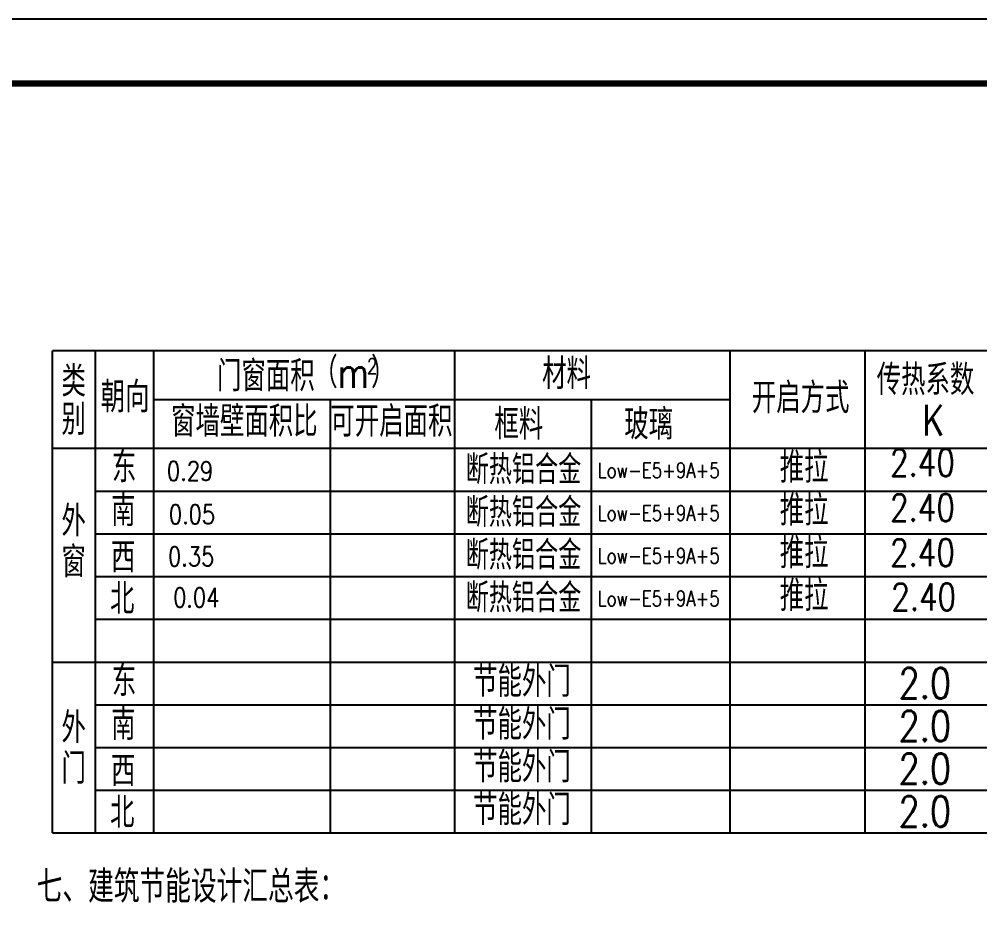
# Model space of a CAD drawing. Extents: x -695846 to 822170, y -413475 to 397179.
# Drawn here: x -376838 to -361890, y 163085 to 177174 of the extents above; entities that cross this region are included whole.
import ezdxf

# ---------------------------------------------------------------- set-up
doc = ezdxf.new("R2010")
doc.units = 0
doc.header["$LTSCALE"] = 1000
doc.header["$MEASUREMENT"] = 0
for name, color, linetype in [('AXIS', 3, 'Continuous'), ('PUB_TEXT', 7, 'Continuous'), ('T-图框-175', 175, 'Continuous')]:
    doc.layers.add(name, color=color, linetype=linetype)
doc.styles.add('_HZTXT', font='txt.shx', dxfattribs={"width": 0.8, "bigfont": 'HZTXT.shx'})

msp = doc.modelspace()

# ---------------------------------------------------------------- linework, layer by layer
at = {"layer": 'AXIS', "color": 7}
for p, q in [((-375657, 172018), (-375657, 164513)), ((-374746, 172018), (-374746, 164513)), ((-370066, 172018), (-370066, 164513)), ((-365779, 172018), (-365779, 164513)), ((-363677, 172018), (-363677, 164513)), ((-374746, 171258), (-365779, 171258)), ((-372001, 171258), (-372001, 164513)), ((-367935, 171258), (-367935, 164513)), ((-376322, 170498), (-357787, 170498)), ((-375657, 169833), (-357787, 169833)), ((-375657, 169168), (-357787, 169168)), ((-375657, 168503), (-357787, 168503)), ((-375657, 167838), (-357787, 167838)), ((-376322, 167173), (-357787, 167173)), ((-375657, 166508), (-357787, 166508)), ((-375657, 165843), (-357787, 165843)), ((-375657, 165178), (-357787, 165178))]:
    msp.add_line(p, q, dxfattribs=at)
at = {"layer": 'AXIS', "color": 7, "const_width": 28.5}
for points in [[(-376322, 172018), (-357787, 172018)], [(-376322, 172018), (-376322, 164513)], [(-376322, 164513), (-357787, 164513)]]:
    msp.add_lwpolyline(points, dxfattribs=at)
at = {"layer": 'T-图框-175'}
msp.add_lwpolyline([(-407856, 135174), (-348456, 135174), (-348456, 177174), (-407856, 177174)], close=True, dxfattribs=at)
at = {"layer": 'T-图框-175', "const_width": 100}
msp.add_lwpolyline([(-405356, 136174), (-349456, 136174), (-349456, 176174), (-405356, 176174)], close=True, dxfattribs=at)

# ---------------------------------------------------------------- texts
at = {"layer": 'AXIS', "color": 7, "style": '_HZTXT', "width": 0.8}
for s, height, p in [('门窗面积', 475, (-373760, 171385)), ('（m', 475, (-372261, 171440)), ('）', 475, (-371363, 171440)), ('材料', 475, (-368700, 171419)), ('类', 475, (-376180, 171304)), ('2', 238, (-371427, 171657)), ('传热系数', 475, (-363494, 171326)), ('朝向', 475, (-375569, 171058)), ('开启方式', 475, (-365438, 171045)), ('别 ', 475, (-376180, 170708)), ('窗墙壁面积比', 475, (-374475, 170678)), ('可开启面积', 475, (-371996, 170678)), ('框料', 475, (-369443, 170634)), ('玻璃', 475, (-367422, 170634)), ('K', 475, (-362783, 170700)), ('东', 475, (-375396, 169966)), ('断热铝合金', 450, (-369890, 169942)), ('推拉', 475, (-365003, 169962)), ('2.40', 420, (-363285, 170067, -800)), ('0.29', 300, (-374539, 169995)), ('Low-E5+9A+5', 237.5, (-367833, 170037)), ('推拉', 475, (-365003, 169297)), ('南', 475, (-375408, 169287)), ('断热铝合金', 450, (-369890, 169277)), ('2.40', 420, (-363285, 169367)), ('外', 475, (-376180, 169130)), ('0.05', 300, (-374509, 169321)), ('Low-E5+9A+5', 237.5, (-367833, 169372)), ('断热铝合金', 450, (-369890, 168612)), ('推拉', 475, (-365003, 168632)), ('2.40', 420, (-363285, 168667)), ('窗', 475, (-376180, 168494)), ('西', 475, (-375410, 168566)), ('0.35', 300, (-374522, 168665)), ('Low-E5+9A+5', 237.5, (-367833, 168707)), ('推拉', 475, (-365003, 167967)), ('北', 475, (-375424, 167918)), ('0.04', 300, (-374443, 168026)), ('断热铝合金', 450, (-369890, 167947)), ('2.40', 420, (-363267, 167977)), ('Low-E5+9A+5', 237.5, (-367833, 168042)), ('东', 475, (-375396, 166641)), ('节能外门', 475, (-369774, 166631)), ('2.0', 475, (-363152, 166606)), ('外', 475, (-376180, 165915)), ('南', 475, (-375408, 165962)), ('节能外门', 475, (-369774, 165966)), ('2.0', 475, (-363152, 165941)), ('门', 475, (-376180, 165279)), ('节能外门', 475, (-369774, 165301)), ('西', 475, (-375410, 165241)), ('2.0', 475, (-363152, 165276)), ('北', 475, (-375424, 164593)), ('节能外门', 475, (-369774, 164636)), ('2.0', 475, (-363152, 164611))]:
    msp.add_text(s, height=height, dxfattribs=at).set_placement(p)
at = {"layer": 'PUB_TEXT', "style": '_HZTXT', "width": 0.8}
msp.add_text('七、建筑节能设计汇总表：', height=500, dxfattribs=at).set_placement((-376566, 163428))

doc.saveas('drawing.dxf')
